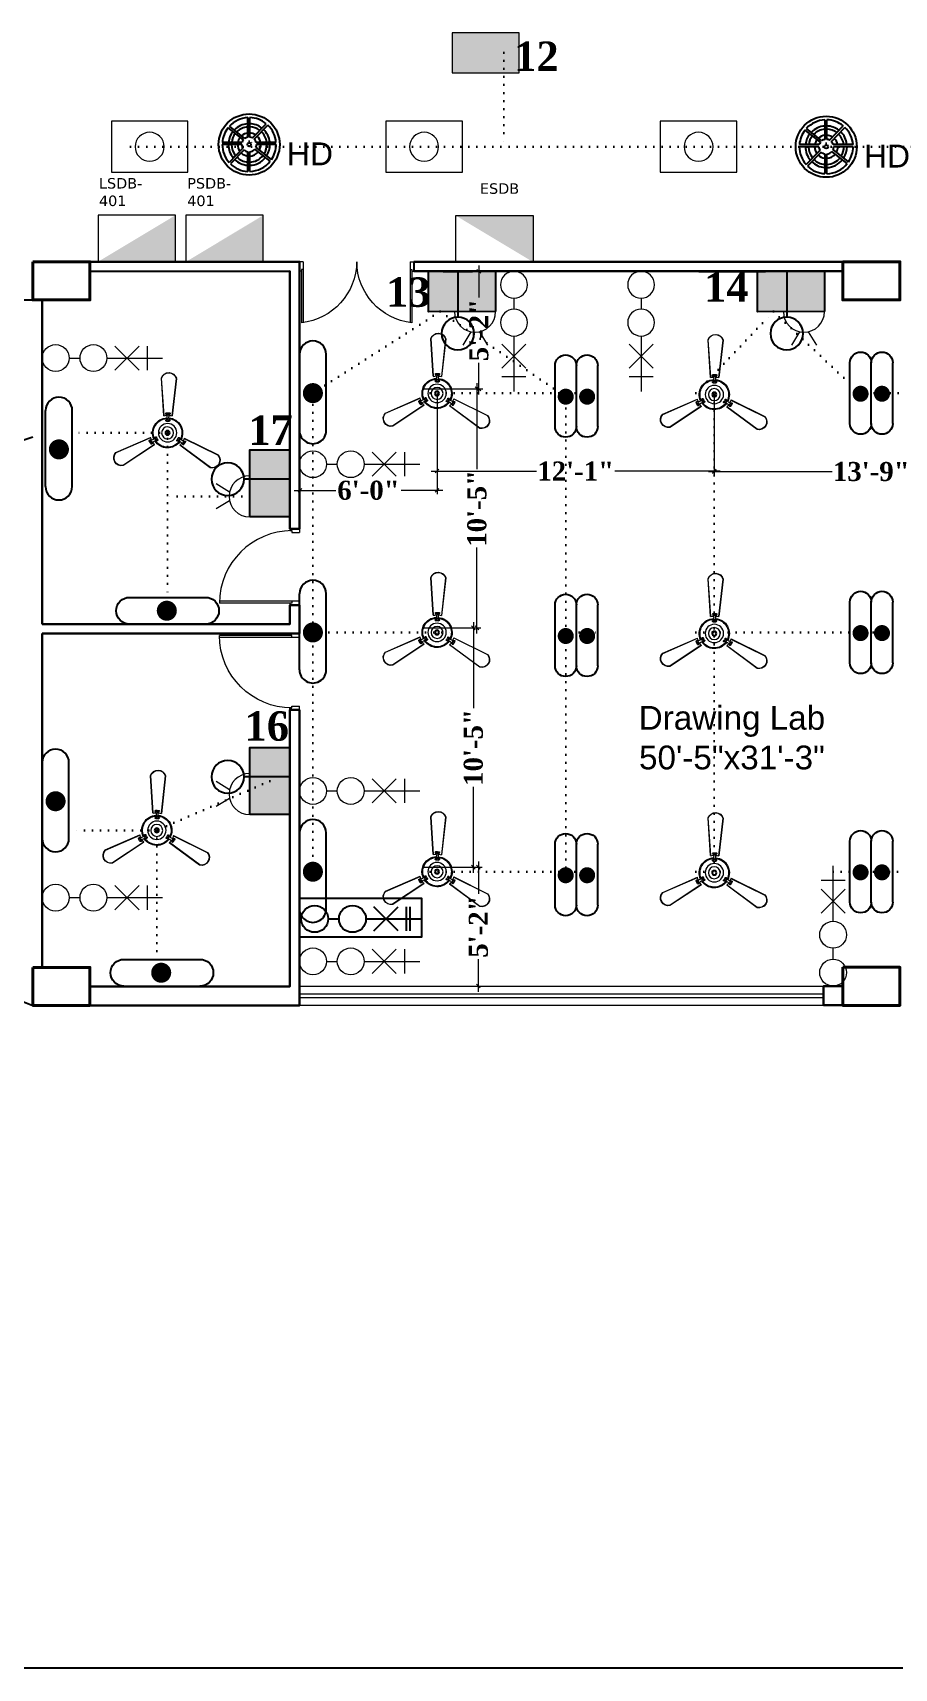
# Model space of a CAD drawing. Header units: inches. Extents: x -12 to 20935469, y -1604 to 24729220.
# Drawn here: x 20825139 to 20825591, y 24653673 to 24654530 of the extents above; entities that cross this region are included whole.
import ezdxf
from ezdxf import colors
from ezdxf.entities.mleader import LeaderData, LeaderLine
from ezdxf.math import Vec2, Vec3

# ---------------------------------------------------------------- set-up
doc = ezdxf.new("R2010")
doc.units = ezdxf.units.IN
doc.header["$LTSCALE"] = 0.03
doc.header["$MEASUREMENT"] = 0
doc.header["$PDMODE"] = 32
doc.header["$PDSIZE"] = 15
doc.linetypes.add('ACAD_ISO02W100', pattern=[15, 12, -3])
doc.linetypes.add('DOT', pattern=[0.25, 0, -0.25])
for name, color, linetype, lineweight in [('0-elect.fixture-3 fan', 200, 'Continuous', 20), ('2', 7, 'Continuous', 9), ('CL BOX', 90, 'ACAD_ISO02W100', 0), ('column', 1, 'Continuous', 40), ('Dimiention', 75, 'Continuous', 18), ('Door', 7, 'Continuous', 18), ('DOUBLE LIGHT', 210, 'Continuous', 0), ('E-CF', 4, 'Continuous', 30), ('line', 7, 'Continuous', 9), ('Main Wall', 7, 'Continuous', 30), ('TU TEXT', 251, 'Continuous', 13), ('wind.', 150, 'Continuous', 20)]:
    doc.layers.add(name, color=color, linetype=linetype, lineweight=lineweight)
for name, color, linetype in [('ac 3p', 112, 'Continuous'), ('DIM TEXT 2025', 7, 'Continuous'), ('FUR', 251, 'Continuous'), ('H', 154, 'Continuous'), ('heat detactor', 8, 'Continuous'), ('QP TEX', 7, 'Continuous'), ('SB TEXT', 215, 'DOT'), ('TEXT', 7, 'Continuous'), ('w', 188, 'DOT')]:
    doc.layers.add(name, color=color, linetype=linetype)
doc.styles.add('2', font='swisscl.ttf')
doc.styles.add('RomanS', font='arial.ttf', dxfattribs={"height": 12})
doc.styles.get("Standard").update_dxf_attribs({"font": 'timesbd.ttf'})
doc.dimstyles.new('Standard 8', dxfattribs={"dimtxt": 7, "dimasz": 2, "dimexe": 2, "dimexo": 2, "dimgap": 2, "dimtad": 0, "dimdec": 0, "dimzin": 3, "dimdsep": 46, "dimlunit": 4, "dimtxsty": 'Standard', "dimblk": 'OBLIQUE', "dimcen": 3, "dimdle": 3, "dimclrd": 256, "dimclre": 256, "dimclrt": 256, "dimadec": 0, "dimazin": 0, "dimtfac": 1, "dimtdec": 0, "dimtix": 1, "dimtofl": 0, "dimtmove": 0, "dimatfit": 0, "dimldrblk": 'OBLIQUE', "dimfxl": 1, "dimtolj": 1, "dimtzin": 0, "dimlwd": -1, "dimlwe": -1, "dimarcsym": 0})

# ---------------------------------------------------------------- blocks, each defined once
blk = doc.blocks.new('A$C36295410')
at = {"layer": 'Door'}
for p, q in [((1, 4), (1, 32)), ((2, 0), (2, 31.98)), ((58, 0), (58, 31.98)), ((59, 4), (59, 32)), ((1, 5), (0, 5)), ((2, 4), (1, 4)), ((58, 4), (59, 4)), ((59, 5), (60, 5)), ((2, 0), (0, 0)), ((58, 0), (60, 0))]:
    blk.add_line(p, q, dxfattribs=at)
for centre, start, end in [((-2.53, -0.34), 0.59063, 83.77826), ((62.53, -0.34), 96.22174, 179.40937)]:
    blk.add_arc(centre, 32.53, start, end, dxfattribs=at)
blk = doc.blocks.new('$D40')
at = {"layer": 'Door'}
for p, q in [((1, 4), (1, 42)), ((2, 0), (2, 41.99)), ((1, 5), (0, 5)), ((2, 0), (0, 0)), ((2, 4), (1, 4)), ((39, 4), (38, 4)), ((38, 4), (38, 0)), ((40, 0), (38, 0)), ((40, 5), (38.99, 5)), ((39, 5), (39, 4))]:
    blk.add_line(p, q, dxfattribs=at)
blk.add_arc((1, 4), 38, 0, 90, dxfattribs=at)
blk = doc.blocks.new('_Oblique')
at = {"color": 0, "linetype": 'ByBlock', "lineweight": -2}
blk.add_line((-0.5, -0.5), (0.5, 0.5), dxfattribs=at)
blk = doc.blocks.new('*D141')
at = {"layer": 'Defpoints', "color": 0, "transparency": 16777216}
for p in [(20825497.01, 24654340.5), (20825661.74, 24654340.5), (20825497.01, 24654300.11)]:
    blk.add_point(p, dxfattribs=at)
at = {"layer": 'DIM TEXT 2025', "lineweight": 0, "transparency": 16777216}
for p, q in [((20825497.01, 24654340.5), (20825497.01, 24654298.11)), ((20825661.74, 24654340.5), (20825661.74, 24654298.11)), ((20825494.01, 24654300.11), (20825558.79, 24654300.11)), ((20825664.74, 24654300.11), (20825599.95, 24654300.11))]:
    blk.add_line(p, q, dxfattribs=at)
at = {"layer": 'DIM TEXT 2025', "lineweight": 0, "transparency": 16777216, "xscale": 2, "yscale": 2, "zscale": 2, "rotation": 180}
blk.add_blockref('_Oblique', (20825497.01, 24654300.11), dxfattribs=at)
at = {"layer": 'DIM TEXT 2025', "lineweight": 0, "transparency": 16777216, "xscale": 2, "yscale": 2, "zscale": 2}
blk.add_blockref('_Oblique', (20825661.74, 24654300.11), dxfattribs=at)
at = {"layer": 'DIM TEXT 2025', "lineweight": 0, "transparency": 16777216, "insert": (20825579.37, 24654300.11), "char_height": 10, "attachment_point": 5}
blk.add_mtext('\\A1;13\'-9"', dxfattribs=at)
blk = doc.blocks.new('*D142')
at = {"layer": 'Defpoints', "color": 0, "transparency": 16777216}
for p in [(20825351.53, 24654341.09), (20825497.01, 24654340.5), (20825351.53, 24654300.4)]:
    blk.add_point(p, dxfattribs=at)
at = {"layer": 'DIM TEXT 2025', "lineweight": 0, "transparency": 16777216}
for p, q in [((20825351.53, 24654341.09), (20825351.53, 24654298.4)), ((20825497.01, 24654340.5), (20825497.01, 24654298.4)), ((20825348.53, 24654300.4), (20825403.69, 24654300.4)), ((20825500.01, 24654300.4), (20825444.85, 24654300.4))]:
    blk.add_line(p, q, dxfattribs=at)
at = {"layer": 'DIM TEXT 2025', "lineweight": 0, "transparency": 16777216, "xscale": 2, "yscale": 2, "zscale": 2, "rotation": 180}
blk.add_blockref('_Oblique', (20825351.53, 24654300.4), dxfattribs=at)
at = {"layer": 'DIM TEXT 2025', "lineweight": 0, "transparency": 16777216, "xscale": 2, "yscale": 2, "zscale": 2}
blk.add_blockref('_Oblique', (20825497.01, 24654300.4), dxfattribs=at)
at = {"layer": 'DIM TEXT 2025', "lineweight": 0, "transparency": 16777216, "insert": (20825424.27, 24654300.4), "char_height": 10, "attachment_point": 5}
blk.add_mtext('\\A1;12\'-1"', dxfattribs=at)
blk = doc.blocks.new('*D143')
at = {"layer": 'Defpoints', "color": 0, "transparency": 16777216}
for p in [(20825279.58, 24654343.51), (20825351.53, 24654341.09), (20825279.58, 24654290.27)]:
    blk.add_point(p, dxfattribs=at)
at = {"layer": 'DIM TEXT 2025', "lineweight": 0, "transparency": 16777216}
for p, q in [((20825279.58, 24654343.51), (20825279.58, 24654288.27)), ((20825351.53, 24654341.09), (20825351.53, 24654288.27)), ((20825276.58, 24654290.27), (20825298.47, 24654290.27)), ((20825354.53, 24654290.27), (20825332.65, 24654290.27))]:
    blk.add_line(p, q, dxfattribs=at)
at = {"layer": 'DIM TEXT 2025', "lineweight": 0, "transparency": 16777216, "xscale": 2, "yscale": 2, "zscale": 2, "rotation": 180}
blk.add_blockref('_Oblique', (20825279.58, 24654290.27), dxfattribs=at)
at = {"layer": 'DIM TEXT 2025', "lineweight": 0, "transparency": 16777216, "xscale": 2, "yscale": 2, "zscale": 2}
blk.add_blockref('_Oblique', (20825351.53, 24654290.27), dxfattribs=at)
at = {"layer": 'DIM TEXT 2025', "lineweight": 0, "transparency": 16777216, "insert": (20825315.56, 24654290.27), "char_height": 10, "attachment_point": 5}
blk.add_mtext('\\A1;6\'-0"', dxfattribs=at)
blk = doc.blocks.new('*D188')
at = {"layer": 'Defpoints', "color": 0, "transparency": 16777216}
for p in [(20825344.37, 24654343.51), (20825344.37, 24654218.19), (20825372.46, 24654218.19)]:
    blk.add_point(p, dxfattribs=at)
at = {"layer": 'DIM TEXT 2025', "lineweight": 0, "transparency": 16777216}
for p, q in [((20825372.46, 24654346.51), (20825372.46, 24654301.43)), ((20825344.37, 24654343.51), (20825374.46, 24654343.51)), ((20825372.46, 24654215.19), (20825372.46, 24654260.27)), ((20825344.37, 24654218.19), (20825374.46, 24654218.19))]:
    blk.add_line(p, q, dxfattribs=at)
at = {"layer": 'DIM TEXT 2025', "lineweight": 0, "transparency": 16777216, "xscale": 2, "yscale": 2, "zscale": 2}
for p, rotation in [((20825372.46, 24654343.51), 90), ((20825372.46, 24654218.19), 270)]:
    blk.add_blockref('_Oblique', p, dxfattribs=dict(at, rotation=rotation))
at = {"layer": 'DIM TEXT 2025', "lineweight": 0, "transparency": 16777216, "insert": (20825372.46, 24654280.85), "char_height": 10, "attachment_point": 5, "rotation": 90}
blk.add_mtext('\\A1;10\'-5"', dxfattribs=at)
blk = doc.blocks.new('*D189')
at = {"layer": 'Defpoints', "color": 0, "transparency": 16777216}
for p in [(20825344.37, 24654218.19), (20825344.37, 24654092.71), (20825370.6, 24654092.71)]:
    blk.add_point(p, dxfattribs=at)
at = {"layer": 'DIM TEXT 2025', "lineweight": 0, "transparency": 16777216}
for p, q in [((20825344.37, 24654218.19), (20825372.6, 24654218.19)), ((20825370.6, 24654221.19), (20825370.6, 24654176.03)), ((20825370.6, 24654089.71), (20825370.6, 24654134.87)), ((20825344.37, 24654092.71), (20825372.6, 24654092.71))]:
    blk.add_line(p, q, dxfattribs=at)
at = {"layer": 'DIM TEXT 2025', "lineweight": 0, "transparency": 16777216, "xscale": 2, "yscale": 2, "zscale": 2}
for p, rotation in [((20825370.6, 24654218.19), 90), ((20825370.6, 24654092.71), 270)]:
    blk.add_blockref('_Oblique', p, dxfattribs=dict(at, rotation=rotation))
at = {"layer": 'DIM TEXT 2025', "lineweight": 0, "transparency": 16777216, "insert": (20825370.6, 24654155.45), "char_height": 10, "attachment_point": 5, "rotation": 90}
blk.add_mtext('\\A1;10\'-5"', dxfattribs=at)
blk = doc.blocks.new('*D190')
at = {"layer": 'Defpoints', "color": 0, "transparency": 16777216}
for p in [(20825344.37, 24654092.71), (20825344.37, 24654030.33), (20825373.24, 24654030.33)]:
    blk.add_point(p, dxfattribs=at)
at = {"layer": 'DIM TEXT 2025', "lineweight": 0, "transparency": 16777216}
for p, q in [((20825344.37, 24654092.71), (20825375.24, 24654092.71)), ((20825373.24, 24654095.71), (20825373.24, 24654078.64)), ((20825373.24, 24654027.33), (20825373.24, 24654044.4)), ((20825344.37, 24654030.33), (20825375.24, 24654030.33))]:
    blk.add_line(p, q, dxfattribs=at)
at = {"layer": 'DIM TEXT 2025', "lineweight": 0, "transparency": 16777216, "xscale": 2, "yscale": 2, "zscale": 2}
for p, rotation in [((20825373.24, 24654092.71), 90), ((20825373.24, 24654030.33), 270)]:
    blk.add_blockref('_Oblique', p, dxfattribs=dict(at, rotation=rotation))
at = {"layer": 'DIM TEXT 2025', "lineweight": 0, "transparency": 16777216, "insert": (20825373.24, 24654061.52), "char_height": 10, "attachment_point": 5, "rotation": 90}
blk.add_mtext('\\A1;5\'-2"', dxfattribs=at)
blk = doc.blocks.new('*D191')
at = {"layer": 'Defpoints', "color": 0, "transparency": 16777216}
for p in [(20825344.37, 24654405.15), (20825373.47, 24654405.15), (20825344.37, 24654343.51)]:
    blk.add_point(p, dxfattribs=at)
at = {"layer": 'DIM TEXT 2025', "lineweight": 0, "transparency": 16777216}
for p, q in [((20825344.37, 24654405.15), (20825375.47, 24654405.15)), ((20825373.47, 24654408.15), (20825373.47, 24654391.44)), ((20825373.47, 24654340.51), (20825373.47, 24654357.21)), ((20825344.37, 24654343.51), (20825375.47, 24654343.51))]:
    blk.add_line(p, q, dxfattribs=at)
at = {"layer": 'DIM TEXT 2025', "lineweight": 0, "transparency": 16777216, "xscale": 2, "yscale": 2, "zscale": 2}
for p, rotation in [((20825373.47, 24654405.15), 90), ((20825373.47, 24654343.51), 270)]:
    blk.add_blockref('_Oblique', p, dxfattribs=dict(at, rotation=rotation))
at = {"layer": 'DIM TEXT 2025', "lineweight": 0, "transparency": 16777216, "insert": (20825373.47, 24654374.33), "char_height": 10, "attachment_point": 5, "rotation": 90}
blk.add_mtext('\\A1;5\'-2"', dxfattribs=at)
blk = doc.blocks.new('gy')
at = {"layer": 'Dimiention', "color": 18, "ltscale": 50, "true_color": 0x000000}
for p, q in [((3543686.26, 5183217.13), (3543686.26, 5183211.14)), ((3543688.4, 5183217.13), (3543694.39, 5183211.14)), ((3543694.39, 5183217.13), (3543688.4, 5183211.14)), ((3543696.38, 5183214.14), (3543682.58, 5183214.14)), ((3543705.77, 5183214.14), (3543703.06, 5183214.14))]:
    blk.add_line(p, q, dxfattribs=at)
for centre in [(3543699.72, 5183214.14), (3543709.11, 5183214.14)]:
    blk.add_circle(centre, 3.34, dxfattribs=at)
blk = doc.blocks.new('E-CF')
at = {"layer": '0-elect.fixture-3 fan', "color": 230, "linetype": 'ByBlock', "lineweight": 13, "ltscale": 5}
for p, q in [((-1.45, 6.53), (-2.38, 20.87)), ((-1.35, 6.55), (-2.29, 20.85)), ((3.24, 20.73), (1.65, 6.48)), ((3.34, 20.73), (1.74, 6.45)), ((-19.63, -7.46), (-6.46, -1.71)), ((-19.57, -7.54), (-6.43, -1.8)), ((-4.99, -4.44), (-16.92, -12.4)), ((-4.93, -4.51), (-16.88, -12.49)), ((16.28, -13.26), (4.71, -4.73)), ((16.32, -13.17), (4.78, -4.66)), ((6.34, -2.1), (19.2, -8.44)), ((6.37, -2.01), (19.25, -8.36))]:
    blk.add_line(p, q, dxfattribs=at)
at = {"layer": '0-elect.fixture-3 fan', "color": 232, "linetype": 'ByBlock', "lineweight": 13, "ltscale": 5}
for p, q in [((-0.33, 6.68), (-0.62, 7.28)), ((-0.29, 7.46), (-0.15, 7.2)), ((-0.02, 6.87), (0.23, 7.01)), ((0.48, 7.43), (0.62, 7.18)), ((0.63, 6.66), (0.96, 7.25)), ((-0.35, 5.43), (-0.66, 4.81)), ((-0.35, 4.97), (-0.22, 4.72)), ((0.04, 5.2), (0.29, 5.33)), ((0.42, 4.9), (0.56, 4.65)), ((0.6, 5.41), (0.87, 4.78)), ((-6.08, -2.77), (-6.75, -2.79)), ((-6.68, -3.29), (-6.53, -3.05)), ((-6.31, -3.97), (-6.16, -3.73)), ((-5.94, -3.44), (-6.18, -3.29)), ((-5.62, -3.61), (-6, -4.17)), ((-4.99, -2.18), (-4.57, -1.62)), ((-4.52, -2.55), (-4.76, -2.41)), ((-4.53, -3.01), (-3.84, -2.97)), ((-4.46, -2.08), (-4.31, -1.83)), ((-4.13, -2.78), (-3.98, -2.54)), ((4.38, -3.22), (3.69, -3.14)), ((4.03, -2.81), (3.74, -2.8)), ((4.47, -2.17), (4.18, -2.17)), ((4.47, -2.63), (4.47, -2.91)), ((4.87, -2.41), (4.49, -1.83)), ((5.44, -3.87), (5.79, -4.45)), ((6.19, -4.13), (5.9, -4.12)), ((5.94, -3.05), (6.61, -3.1)), ((5.95, -3.42), (5.94, -3.7)), ((6.6, -3.47), (6.31, -3.46))]:
    blk.add_line(p, q, dxfattribs=at)
at = {"layer": '0-elect.fixture-3 fan', "color": 5, "lineweight": 13}
blk.add_line((0, 0), (0, 0), dxfattribs=at)
at = {"layer": '0-elect.fixture-3 fan', "color": 230, "linetype": 'ByBlock', "lineweight": 13, "ltscale": 5, "extrusion": (0, 0, -1)}
for centre, major_axis, start_param, end_param in [((0.46, 19.91), (-2.12, 2.12), 5.823867, 8.359631), ((0.46, 19.91), (-2.05, 2.05), 5.830329, 8.353169), ((0, 0), (4.72, 4.72), -1.003222, -0.833722), ((0, 0), (4.72, 4.72), -0.690743, -0.521244), ((0, 0), (-4.05, 4.05), 5.068563, 7.021343), ((0, 0), (-3.85, 3.85), 5.085186, 7.003917), ((0, 0), (-4.05, 4.05), 0.879773, 2.832553), ((0, 0), (-3.85, 3.85), 0.896396, 2.815126), ((0, 0), (-4.72, 4.72), 5.068843, 5.238343), ((0, 0), (4.72, 4.72), 3.185569, 3.355068), ((0, 0), (4.05, 4.05), 1.403372, 3.356151), ((0, 0), (-3.85, 3.85), 2.990791, 4.909522), ((0, 0), (4.72, 4.72), 1.403652, 1.573151), ((0, 0), (-4.72, 4.72), 2.66197, 2.831469), ((-17.47, -9.55), (-2.12, 2.12), 3.729471, 6.265236), ((-17.47, -9.55), (-2.05, 2.05), 3.735934, 6.258773), ((17, -10.35), (-2.12, 2.12), 1.635076, 4.170841), ((17, -10.35), (2.05, 2.05), 0.070743, 2.593582)]:
    blk.add_ellipse(centre, major_axis=major_axis, ratio=1, start_param=start_param, end_param=end_param, dxfattribs=at)
at = {"layer": '0-elect.fixture-3 fan', "color": 232, "linetype": 'ByBlock', "lineweight": 13, "ltscale": 5, "extrusion": (0, 0, -1)}
for centre, major_axis, start_param, end_param in [((-0.41, 7.39), (-0.169, 0.169), 5.038692, 7.013305), ((0, 0), (5.4, 5.4), -0.840677, -0.683789), ((-0.22, 7.33), (0.101, 0.101), 3.926991, 10.210176), ((-2.18, 6.1), (-1.37, 1.37), 2.052913, 2.705807), ((0.11, 6.94), (0.101, 0.101), 3.926991, 10.210176), ((0.55, 7.31), (0.101, 0.101), 3.926991, 10.210176), ((2.58, 5.99), (1.46, 1.46), 3.643048, 4.257264), ((0.75, 7.36), (-0.169, 0.169), 0.887007, 2.86162), ((-0.44, 4.71), (0.169, 0.169), 2.26283, 4.381754), ((-0.28, 4.84), (0.101, 0.101), 3.926991, 10.210176), ((0, 0), (3.17, 3.17), -0.878763, -0.645703), ((0.17, 5.27), (0.101, 0.101), 3.926991, 10.210176), ((0.49, 4.78), (0.101, 0.101), 3.926991, 10.210176), ((0.66, 4.68), (0.169, 0.169), 0.376965, 2.49589), ((-6.75, -3.02), (0.169, 0.169), 3.505001, 5.479614), ((0, 0), (-5.4, 5.4), 4.91891, 5.075797), ((-6.6, -3.17), (0.101, 0.101), 3.926991, 10.210176), ((-6.19, -4.04), (0.169, 0.169), 1.373501, 3.348114), ((-6.24, -3.85), (0.101, 0.101), 3.926991, 10.210176), ((-6.06, -3.36), (0.101, 0.101), 3.926991, 10.210176), ((-6.47, -0.75), (1.46, 1.46), 1.548653, 2.162869), ((-4.19, -4.93), (-1.37, 1.37), 6.241703, 6.894597), ((-4.64, -2.48), (-0.101, 0.101), 5.497787, 11.780972), ((-4.38, -1.76), (-0.169, 0.169), 6.136552, 8.255476), ((-4.38, -1.96), (-0.101, 0.101), 5.497787, 11.780972), ((-4.05, -2.66), (0.101, 0.101), 3.926991, 10.210176), ((0, 0), (-3.17, 3.17), 4.880824, 5.113884), ((-3.86, -2.73), (0.169, 0.169), 0.168435, 2.287359), ((3.72, -2.9), (0.169, 0.169), 2.471361, 4.590285), ((0, 0), (-3.17, 3.17), 2.786429, 3.019489), ((3.89, -2.81), (0.101, 0.101), 3.926991, 10.210176), ((4.29, -1.97), (-0.169, 0.169), 5.928021, 8.046946), ((4.33, -2.17), (0.101, 0.101), 3.926991, 10.210176), ((4.47, -2.77), (0.101, 0.101), 3.926991, 10.210176), ((3.89, -5.22), (-1.46, 1.46), 1.025054, 1.63927), ((6.36, -1.16), (1.37, 1.37), 2.576511, 3.229406), ((6, -4.32), (-0.169, 0.169), 2.981402, 4.956015), ((5.95, -3.56), (-0.101, 0.101), 5.497787, 11.780972), ((6.05, -4.13), (0.101, 0.101), 3.926991, 10.210176), ((0, 0), (-5.4, 5.4), 2.824515, 2.981402), ((6.45, -3.47), (-0.101, 0.101), 5.497787, 11.780972), ((6.6, -3.33), (-0.169, 0.169), 0.849902, 2.824515)]:
    blk.add_ellipse(centre, major_axis=major_axis, ratio=1, start_param=start_param, end_param=end_param, dxfattribs=at)
at = {"layer": '0-elect.fixture-3 fan', "linetype": 'ByBlock', "lineweight": 13, "ltscale": 5, "extrusion": (0, 0, -1)}
blk.add_ellipse((0.01, 0.03), major_axis=(-2.47, 2.47), ratio=1, start_param=5.497787, end_param=11.780972, dxfattribs=at)
at = {"layer": '0-elect.fixture-3 fan', "color": 200, "linetype": 'ByBlock', "lineweight": 13, "ltscale": 5, "extrusion": (0, 0, -1)}
blk.add_ellipse((0, 0), major_axis=(-1.61, 1.61), ratio=1, start_param=5.497787, end_param=11.780972, dxfattribs=at)
at = {"layer": '0-elect.fixture-3 fan', "color": 190, "linetype": 'ByBlock', "lineweight": 13, "ltscale": 5, "extrusion": (0, 0, -1)}
for major_axis, start_param, end_param in [((0.666, 0.666), 3.926991, 10.210176), ((-0.461, 0.461), 5.497787, 11.780972)]:
    blk.add_ellipse((0, 0), major_axis=major_axis, ratio=1, start_param=start_param, end_param=end_param, dxfattribs=at)
blk = doc.blocks.new('FDDF')
at = {"layer": 'line', "color": 6, "linetype": 'Continuous', "lineweight": 25, "ltscale": 50}
for p, q in [((7351582.6, 3307777.3), (7351582.6, 3307351.8)), ((7351732.3, 3307777.3), (7351732.3, 3307351.8))]:
    blk.add_line(p, q, dxfattribs=at)
at = {"layer": 'line', "color": 6, "linetype": 'Continuous', "lineweight": 40, "ltscale": 50, "const_width": 56.1}
blk.add_lwpolyline([(7351657.4, 3307596.9, 1), (7351657.4, 3307540.8, 1)], format="xyb", close=True, dxfattribs=at)
at = {"layer": 'line', "color": 6, "linetype": 'Continuous', "lineweight": 25, "ltscale": 50}
for centre, start, end in [((7351657.4, 3307777.3), 0, 180), ((7351657.4, 3307351.8), 180, 0)]:
    blk.add_arc(centre, 74.8, start, end, dxfattribs=at)
blk = doc.blocks.new('GGGGTG')
at = {"layer": 'line', "color": 5, "lineweight": -3, "xscale": -0.05365266185709679, "yscale": 0.05365266185709679, "zscale": 0.05365266185709679, "rotation": 270}
for p in [(11622999.06, 1222003.23), (11622999.06, 1221995.2)]:
    blk.add_blockref('FDDF', p, dxfattribs=at)
blk = doc.blocks.new('bulb')
at = {"layer": 'line', "color": 4, "lineweight": 25, "ltscale": 50}
for p, q in [((20823168.7, 24658803.9), (20823168.7, 24658777.6)), ((20823168.7, 24658790.8), (20823209.9, 24658790.8))]:
    blk.add_line(p, q, dxfattribs=at)
blk.add_circle((20823224.6, 24658790.8), 14.7, dxfattribs=at)
blk = doc.blocks.new('fgftrfteter')
at = {"layer": 'Dimiention', "color": 4, "ltscale": 50}
for p, q in [((4580895, 2288123), (4580808, 2288269)), ((4580989, 2288123), (4581076, 2288269)), ((4580720, 2287906), (4581164, 2287906))]:
    blk.add_line(p, q, dxfattribs=at)
blk.add_arc((4580942, 2287906), 222, 0, 180, dxfattribs=at)
blk = doc.blocks.new('2PIN')
at = {"layer": 'H', "true_color": 0x000000, "transparency": 33554567}
h = blk.add_hatch(color=18, dxfattribs=at)
h.dxf.hatch_style = 1
h.paths.add_polyline_path([(20823027, 24658981.2), (20822972.3, 24658981.2), (20822972.3, 24658948.3), (20823027, 24658948.3)])
blk.add_lwpolyline([(20822972.3, 24658981.2), (20823027, 24658981.2), (20823027, 24658948.3), (20822972.3, 24658948.3)], close=True)
at = {"layer": '2', "color": 6, "lineweight": 25, "transparency": 33554648, "xscale": 0.07559514081214198, "yscale": 0.07559514081214198, "zscale": 0.07559514081214198}
blk.add_blockref('fgftrfteter', (20476692.1, 24486026.6), dxfattribs=at)
blk = doc.blocks.new('GGGFGFG')
at = {"layer": 'line', "color": 4, "ltscale": 50}
for p, q in [((7356688.2, 3293208.1), (7357003, 3293208.1)), ((7356688.2, 3292998.4), (7356688.2, 3293208.1)), ((7357003, 3293208.1), (7357003, 3292998.4)), ((7357003, 3292998.4), (7356688.2, 3292998.4))]:
    blk.add_line(p, q, dxfattribs=at)
blk.add_circle((7356845.6, 3293103.2), 59.6, dxfattribs=at)
blk = doc.blocks.new('U7TYT')
at = {"layer": 'Dimiention', "ltscale": 50, "transparency": 33554590}
h = blk.add_hatch(color=253, dxfattribs=at)
h.dxf.hatch_style = 1
h.paths.add_polyline_path([(7347319.5, 3290479.6), (7346977, 3290273.9), (7347319.5, 3290273.9)])
at = {"layer": 'Dimiention', "color": 4, "ltscale": 50}
blk.add_lwpolyline([(7347319.5, 3290273.9), (7347319.5, 3290479.6), (7346977, 3290479.6), (7346977, 3290273.9)], close=True, dxfattribs=at)
blk = doc.blocks.new('JUJUJUKIII')
at = {"layer": 'H', "ltscale": 50, "true_color": 0x999999, "transparency": 33554556}
h = blk.add_hatch(color=253, dxfattribs=at)
h.dxf.hatch_style = 1
h.paths.add_polyline_path([(7363219.9, 3291034.2), (7363425.7, 3291034.2), (7363425.7, 3291376.7), (7363219.9, 3291376.7)])
at = {"layer": 'Dimiention', "color": 4, "ltscale": 50}
blk.add_lwpolyline([(7363219.9, 3291034.2), (7363425.7, 3291034.2), (7363425.7, 3291376.7), (7363219.9, 3291376.7)], close=True, dxfattribs=at)
blk = doc.blocks.new('ac 3p')
at = {"layer": 'ac 3p', "ltscale": 50}
for p, q in [((20827075.99, 24655115.55), (20827063.34, 24655128.19)), ((20827063.34, 24655115.55), (20827075.99, 24655128.19)), ((20827080.5, 24655115.55), (20827080.5, 24655128.19)), ((20827082.29, 24655115.55), (20827082.29, 24655128.19)), ((20827039.31, 24655121.87), (20827045.02, 24655121.87)), ((20827059.14, 24655121.87), (20827088.28, 24655121.87))]:
    blk.add_line(p, q, dxfattribs=at)
at = {"layer": 'ac 3p'}
blk.add_lwpolyline([(20827024.29, 24655132.76), (20827088.25, 24655132.76), (20827088.25, 24655112.25), (20827024.29, 24655112.25)], close=True, dxfattribs=at)
at = {"layer": 'ac 3p', "ltscale": 50}
for centre in [(20827032.25, 24655121.87), (20827052.08, 24655121.87)]:
    blk.add_circle(centre, 7.06, dxfattribs=at)
blk = doc.blocks.new('heat detaCTOR')
for p, q in [((20826804.72, 24664323.99), (20826796.69, 24664330.35)), ((20826805.53, 24664324.77), (20826797.4, 24664331.19)), ((20826806.99, 24664335.71), (20826806.99, 24664325.41)), ((20826808.1, 24664325.48), (20826808.1, 24664335.73)), ((20826809.56, 24664325.06), (20826816.75, 24664332.51)), ((20826810.46, 24664324.4), (20826817.58, 24664331.78)), ((20826803.91, 24664321.62), (20826793.66, 24664321.62)), ((20826804.07, 24664322.73), (20826793.7, 24664322.73)), ((20826819.48, 24664313.72), (20826811.36, 24664320.16)), ((20826821.85, 24664322.73), (20826811.48, 24664322.73)), ((20826821.9, 24664321.62), (20826811.65, 24664321.62)), ((20826804.41, 24664319.72), (20826797.2, 24664312.27)), ((20826805.09, 24664318.84), (20826797.97, 24664311.46)), ((20826806.99, 24664317.83), (20826806.99, 24664307.52)), ((20826808.1, 24664307.5), (20826808.1, 24664317.77)), ((20826818.83, 24664312.83), (20826810.79, 24664319.19))]:
    blk.add_line(p, q)
at = {"layer": 'heat detactor'}
for radius in [16.02, 0.961]:
    blk.add_circle((20826807.78, 24664321.62), radius, dxfattribs=at)
at = {"layer": 'heat detactor', "ltscale": 50}
for radius, start, end in [(14.12, 141.78747, 175.47949), (14.12, 93.18051, 137.28954), (9.26, 95.40816, 134.24025), (14.12, 50.52278, 88.68504), (9.26, 53.66859, 87.7533), (14.12, 4.52051, 46.02441), (14.12, 179.97791, 221.50422), (9.26, 180, 218.35841), (9.26, 141.90716, 172.33086), (6.08, 180, 215.54423), (6.08, 142.0004, 169.51141), (6.08, 97.38665, 131.51755), (3.87, 180, 209.44306), (3.87, 142.20041, 163.36573), (3.87, 101.66393, 125.58928), (1.65, 78.65512, 101.31836), (6.08, 56.48277, 86.93464), (3.87, 62.6166, 85.17626), (1.65, 42.04035, 45.94363), (3.87, 16.63427, 45.98363), (3.87, 337.71284, 0), (6.08, 10.48859, 45.9945), (6.08, 331.78457, 0), (9.26, 7.66914, 45.99957), (9.26, 329.06186, 0), (14.12, 326.01258, 0.02209), (9.26, 226.02742, 264.59184), (6.08, 226.03249, 262.61335), (3.87, 226.04337, 258.33607), (3.87, 274.82374, 321.10171), (6.08, 273.06536, 321.30172), (14.12, 271.31496, 321.51464), (9.26, 272.2467, 321.39496), (14.12, 226.00259, 266.81949)]:
    blk.add_arc((20826807.78, 24664321.62), radius, start, end, dxfattribs=at)
at = {"layer": 'heat detactor'}
for start, end in [(94.58991, 135.36381), (52.50765, 88.09257), (6.50605, 46.00168), (180, 219.51935), (141.8685, 173.49395), (327.93831, 0), (226.02532, 265.41009), (271.90743, 321.43362)]:
    blk.add_arc((20826807.78, 24664321.62), 10.91, start, end, dxfattribs=at)
at = {"insert": (20826827.55, 24664322.73), "char_height": 12, "attachment_point": 1, "style": 'RomanS'}
blk.add_mtext_dynamic_manual_height_columns('HD', width=23.193, gutter_width=60, heights=[0], dxfattribs=at)

msp = doc.modelspace()

# ---------------------------------------------------------------- linework, layer by layer
for p, q in [((20825279.37, 24654410.14), (20825139.37, 24654410.14)), ((20825339.37, 24654410.15), (20825339.37, 24654405.15)), ((20824781.87, 24654390.14), (20825139.37, 24654390.14)), ((20824241.87, 24654380.15), (20825139.37, 24654020.15)), ((20825139.37, 24654318.14), (20824241.87, 24654020.16))]:
    msp.add_line(p, q)
at = {"layer": 'column', "lineweight": 40, "ltscale": 20}
for points in [[(20825139.37, 24654410.14), (20825139.37, 24654390.14), (20825169.37, 24654390.14), (20825169.37, 24654410.14)], [(20825564.37, 24654410.15), (20825564.37, 24654390.15), (20825594.37, 24654390.15), (20825594.37, 24654410.15)], [(20825139.37, 24654040.14), (20825139.37, 24654020.14), (20825169.37, 24654020.14), (20825169.37, 24654040.14)], [(20825564.37, 24654040.15), (20825564.37, 24654020.15), (20825594.37, 24654020.15), (20825594.37, 24654040.15)]]:
    msp.add_lwpolyline(points, close=True, dxfattribs=at)
at = {"layer": 'Defpoints'}
msp.add_lwpolyline([(20823799.35, 24655131.07), (20826238.21, 24655131.07), (20826238.21, 24653672.54), (20823799.35, 24653672.54)], close=True, dxfattribs=at)
at = {"layer": 'Main Wall', "lineweight": 30}
for p, q in [((20825339.37, 24654410.15), (20825564.37, 24654410.15)), ((20825339.37, 24654405.15), (20825564.37, 24654405.15))]:
    msp.add_line(p, q, dxfattribs=at)
for points in [[(20825169.37, 24654410.14), (20825279.37, 24654410.15), (20825279.37, 24654270.15)], [(20825279.37, 24654270.15), (20825274.37, 24654270.15), (20825274.37, 24654405.15), (20825169.37, 24654405.14)], [(20825488.9, 24654410.14), (20825523.9, 24654410.14)], [(20825488.9, 24654405.14), (20825523.9, 24654405.14)], [(20825144.37, 24654390.14), (20825144.37, 24654220.15)], [(20825279.37, 24654230.15), (20825274.37, 24654230.15), (20825274.37, 24654220.15), (20825144.37, 24654220.15)], [(20825279.37, 24654230.15), (20825279.37, 24654215.15)], [(20825279.37, 24654215.15), (20825144.37, 24654215.15)], [(20825144.37, 24654215.15), (20825144.37, 24654040.14)], [(20825279.37, 24654175.15), (20825274.37, 24654175.15), (20825274.37, 24654030.15), (20825169.37, 24654030.15)], [(20825279.37, 24654175.15), (20825279.37, 24654020.15), (20825169.37, 24654020.15)], [(20825564.35, 24654020.33), (20825554.35, 24654020.33), (20825554.35, 24654030.33), (20825564.35, 24654030.33)]]:
    msp.add_lwpolyline(points, dxfattribs=at)
at = {"layer": 'w', "linetype": 'DOT', "lineweight": 30, "ltscale": 550, "transparency": 33554661}
for p, q in [((20825386.55, 24654519.77), (20825386.55, 24654470.48)), ((20825190.73, 24654470.48), (20825920.73, 24654470.48)), ((20825353.11, 24654384), (20825286.38, 24654341.26)), ((20825353.11, 24654384), (20825419.05, 24654339.42)), ((20825487.37, 24654341.26), (20825528.03, 24654384.01)), ((20825528.03, 24654384.01), (20825573.76, 24654340.94)), ((20825286.38, 24654090.08), (20825286.36, 24654341.1)), ((20825286.38, 24654341.26), (20825293.39, 24654341.26)), ((20825343.64, 24654341.26), (20825435.89, 24654341.26)), ((20825419.04, 24654088.24), (20825419.03, 24654339.26)), ((20825497.01, 24654340.35), (20825497.01, 24654089.55)), ((20825568.14, 24654341.26), (20825671.37, 24654341.26)), ((20825210.14, 24654320.44), (20825160.13, 24654320.48)), ((20825210.14, 24654321.54), (20825210.09, 24654234.17)), ((20825253.24, 24654287.12), (20825210.12, 24654287.15)), ((20825286.38, 24654215.75), (20825359.43, 24654215.75)), ((20825413.43, 24654215.75), (20825435.89, 24654215.75)), ((20825487.36, 24654215.75), (20825590.6, 24654215.75)), ((20825263.8, 24654137.81), (20825204.49, 24654111.97)), ((20825204.49, 24654111.97), (20825158.39, 24654111.97)), ((20825204.49, 24654111.97), (20825204.49, 24654044.32)), ((20825286.38, 24654090.28), (20825293.39, 24654090.28)), ((20825343.63, 24654090.28), (20825435.89, 24654090.28)), ((20825487.36, 24654090.28), (20825504.88, 24654090.28)), ((20825559.35, 24654090.28), (20825671.39, 24654090.28))]:
    msp.add_line(p, q, dxfattribs=at)
at = {"layer": 'wind.', "lineweight": 5}
for p, q in [((20825279.37, 24654030.33), (20825554.35, 24654030.33)), ((20825279.37, 24654026.33), (20825554.35, 24654026.33)), ((20825279.37, 24654024.33), (20825554.35, 24654024.33)), ((20825279.37, 24654020.33), (20825554.35, 24654020.33))]:
    msp.add_line(p, q, dxfattribs=at)

# ---------------------------------------------------------------- block references
for name, p, xscale, yscale, zscale, rotation in [('2PIN', (34206192.28, 40515847.69), 0.6429687876420656, 0.6429687876420656, 0.6429687876420656, 180.0278607246424), ('bulb', (35214634.34, 36817448.07), -0.5837749611745893, 0.5837749611745885, 0.5837749611745884, 90.02786090433423), ('2PIN', (34206364.82, 40515847.69), 0.6429687876420656, 0.6429687876420656, 0.6429687876420656, 180.0278607246424), ('bulb', (35214806.87, 36817448.08), -0.5837749611745893, 0.5837749611745885, 0.5837749611745884, 90.02786090433423), ('2PIN', (36680208.46, 11265755.08), 0.6429687876420657, 0.6429687876420657, 0.6429687876420657, 90), ('2PIN', (36680208.46, 11265598.97), 0.6429687876420657, 0.6429687876420657, 0.6429687876420657, 90)]:
    msp.add_blockref(name, p, dxfattribs=dict(xscale=xscale, yscale=yscale, zscale=zscale, rotation=rotation))
at = {"xscale": -0.5837749611745884, "yscale": 0.5837749611745884, "zscale": 0.5837749611745884}
for p in [(32981318.85, 10259111.5), (32981318.85, 10258955.39)]:
    msp.add_blockref('bulb', p, dxfattribs=at)
at = {"layer": 'CL BOX', "color": 5, "transparency": 33554457, "xscale": -0.127552882082143, "yscale": 0.127552882082143, "zscale": 0.127552882082143, "rotation": 359.9998993550784}
for p in [(21763586.86, 24234424.03), (21763730.85, 24234424.03), (21763874.85, 24234424.03)]:
    msp.add_blockref('GGGFGFG', p, dxfattribs=at)
at = {"layer": 'Dimiention', "yscale": 2.112111447955701, "zscale": 2.112111447955701}
for p, xscale, rotation in [((9877962.75, 17169547.95), -2.112111447955701, 270.0007409126659), ((9878029.48, 17169547.96), -2.112111447955701, 270.0007409126659), ((28309860, 35601885.57), 2.112111447955701, 180), ((28309995, 35601829.93), 2.112111447955701, 180), ((28309995, 35601658.58), 2.112111447955701, 180), ((9878033.44, 32138745.96), 2.112111447955701, 270), ((28309860, 35601602.62), 2.112111447955701, 180), ((28309995, 35601569.17), 2.112111447955701, 180)]:
    msp.add_blockref('gy', p, dxfattribs=dict(at, xscale=xscale, rotation=rotation))
at = {"layer": 'Door', "rotation": 90.00000000000001}
msp.add_blockref('$D40', (20825279.37, 24654230.15), dxfattribs=at)
at = {"layer": 'Door', "xscale": -1, "rotation": 90}
msp.add_blockref('$D40', (20825279.37, 24654215.15), dxfattribs=at)
at = {"layer": 'DOUBLE LIGHT', "xscale": 1.398727522837716, "yscale": 1.398727522837716, "zscale": 1.398727522837716, "rotation": 270}
for p in [(18564626.96, 41159967.63), (18564472.25, 41159966.11), (18564472.25, 41159840.6), (18564626.96, 41159842.12), (18564472.25, 41159715.12), (18564626.96, 41159716.65)]:
    msp.add_blockref('GGGGTG', p, dxfattribs=at)
at = {"layer": 'E-CF', "xscale": 1.378879578969062, "yscale": 1.378879578969062, "zscale": 1.378879578969062}
for p, rotation in [((20825351.53, 24654341.09), 0.0001360592681479923), ((20825497.01, 24654340.5), 0.0001360592681479923), ((20825210.14, 24654320.44), 359.9539644438387), ((20825351.53, 24654215.77), 0.0001360592681479923), ((20825497.01, 24654215.19), 0.0001360592681479923), ((20825351.53, 24654090.29), 0.0001360592681479923), ((20825497.01, 24654089.71), 0.0001360592681479923)]:
    msp.add_blockref('E-CF', p, dxfattribs=dict(at, rotation=rotation))
msp.add_blockref('E-CF', (20825204.49, 24654111.97), dxfattribs=at)
at = {"layer": 'FUR', "xscale": -1, "rotation": 180}
msp.add_blockref('A$C36295410', (20825279.37, 24654410.15), dxfattribs=at)
at = {"layer": 'heat detactor'}
for p in [(-1554.83, -9849.97), (-1252.05, -9851.14)]:
    msp.add_blockref('heat detaCTOR', p, dxfattribs=at)
at = {"layer": 'line', "color": 5}
for name, p, xscale, yscale, zscale, rotation in [('JUJUJUKIII', (20487425.91, 25410608.27), 0.1026830631760966, 0.1026830631760966, 0.1026830631760966, 270.0000000060689), ('U7TYT', (19954286.42, 24264370.39), 0.1185378862922786, 0.1185378862922786, 0.1185378862922786, 0.001160903340823514), ('U7TYT', (19954332.56, 24264370.39), 0.1185378862922786, 0.1185378862922786, 0.1185378862922786, 0.001160903340823514), ('U7TYT', (19954474.16, 25044474.12), -0.1185378862922786, 0.1185378862922786, 0.1185378862922786, 179.9988390966592), ('FDDF', (21514111.44, 24964251.08), 0.09369666655797601, 0.09369666655797601, 0.09369666655797601, 180.000136069644), ('FDDF', (21514227.69, 24963666.4), 0.09369666655797602, 0.09369666655797602, 0.09369666655797602, 179.9539644542146), ('FDDF', (21514111.44, 24964125.57), 0.09369666655797601, 0.09369666655797601, 0.09369666655797601, 180.000136069644), ('FDDF', (21135117.92, 25343052.95), -0.09369666655797602, 0.09369666655797602, 0.09369666655797602, 89.9999999779558), ('FDDF', (21513977.17, 24964035.42), 0.09369666655797602, 0.09369666655797602, 0.09369666655797602, 180.0000000103759), ('FDDF', (21514111.44, 24964000.09), 0.09369666655797601, 0.09369666655797601, 0.09369666655797601, 180.000136069644), ('FDDF', (21135114.96, 25342863.1), -0.09369666655797602, 0.09369666655797602, 0.09369666655797602, 89.9999999779558)]:
    msp.add_blockref(name, p, dxfattribs=dict(at, xscale=xscale, yscale=yscale, zscale=zscale, rotation=rotation))
at = {"layer": 'QP TEX'}
msp.add_blockref('ac 3p', (-1744.92, -1056.31), dxfattribs=at)

# ---------------------------------------------------------------- texts
at = {"layer": 'SB TEXT', "char_height": 15.435, "width": 227.4581, "attachment_point": 8, "rotation": 0}
for s, insert in [('12', (20825403.69, 24654510.23)), ('14', (20825503.31, 24654389.19)), ('13', (20825336.53, 24654386.31)), ('17', (20825264.19, 24654314.12)), ('16', (20825262.2, 24654158.75))]:
    msp.add_mtext(s, dxfattribs=dict(at, insert=insert))
at = {"layer": 'TEXT', "color": 30, "lineweight": 5, "ltscale": 20, "insert": (20825506.25, 24654177.23), "char_height": 12.4758, "attachment_point": 2, "style": '2'}
msp.add_mtext_dynamic_manual_height_columns('\\pxsm1,qc;{\\fArial|b0|i0|c0|p34;\\C0;Drawing Lab \\P50\'-5"x31\'-3"}', width=321.4225, gutter_width=0.5, heights=[0], dxfattribs=at)
at = {"layer": 'TU TEXT', "color": 5, "ltscale": 50, "char_height": 5}
for s, insert, attachment_point in [('{\\fVerdana|b0|i0|c0|p34;\\H1.1x;\\C256;LSDB-\\P401}', (20825174.16, 24654439.29), 7), ('{\\fVerdana|b0|i0|c0|p34;\\H1.1x;\\C256;PSDB-\\P401}', (20825220.47, 24654439.29), 7), ('{\\fVerdana|b0|i0|c0|p34;\\H1.1x;\\C256;ESDB}', (20825374.05, 24654451.31), 1)]:
    msp.add_mtext_dynamic_manual_height_columns(s, width=10.0383, gutter_width=0.0112, heights=[0], dxfattribs=dict(at, insert=insert, attachment_point=attachment_point))

# ---------------------------------------------------------------- dimensions: what is measured, and where the dimension line sits
at = {"layer": 'DIM TEXT 2025', "lineweight": 0}
for base, p1, p2, angle, picture, middle in [((20825373.47, 24654405.15), (20825344.37, 24654343.51), (20825344.37, 24654405.15), 90, '*D191', (20825373.47, 24654374.33)), ((20825372.46, 24654218.19), (20825344.37, 24654343.51), (20825344.37, 24654218.19), 90, '*D188', (20825372.46, 24654280.85)), ((20825351.53, 24654300.4), (20825497.01, 24654340.5), (20825351.53, 24654341.09), 180, '*D142', (20825424.27, 24654300.4)), ((20825497.01, 24654300.11), (20825661.74, 24654340.5), (20825497.01, 24654340.5), 180, '*D141', (20825579.37, 24654300.11)), ((20825370.6, 24654092.71), (20825344.37, 24654218.19), (20825344.37, 24654092.71), 90, '*D189', (20825370.6, 24654155.45)), ((20825373.24, 24654030.33), (20825344.37, 24654092.71), (20825344.37, 24654030.33), 90, '*D190', (20825373.24, 24654061.52))]:
    dim = msp.add_linear_dim(base=base, p1=p1, p2=p2, angle=angle, dimstyle='Standard 8', override={"dimtxt": 10, "dimexo": 0, "dimlwd": 0, "dimlwe": 0}, dxfattribs=at)
    dim.commit()
    dim.dimension.update_dxf_attribs({"geometry": picture, "text_midpoint": middle})
dim = msp.add_linear_dim(base=(20825279.58, 24654290.27), p1=(20825351.53, 24654341.09), p2=(20825279.58, 24654343.51), dimstyle='Standard 8', override={"dimtxt": 10, "dimexo": 0, "dimlwd": 0, "dimlwe": 0}, dxfattribs=at)
dim.commit()
dim.dimension.update_dxf_attribs({"geometry": '*D143', "text_midpoint": (20825315.56, 24654290.27)})

# ---------------------------------------------------------------- leaders
at = {"layer": 'TEXT', "lineweight": 5, "ltscale": 20}
ml = msp.add_multileader_mtext('Standard', dxfattribs=at)
ml.set_content('{\\fArial|b0|i0|c0|p34; Fire Duct}', color=256)
ml.set_leader_properties()
ml.build(insert=Vec2(0, 0))
ml.multileader.update_dxf_attribs({"text_right_attachment_type": 6, "dogleg_length": 0.36, "arrow_head_size": 10})
ctx = ml.context
ctx.base_point, ctx.char_height, ctx.arrow_head_size, ctx.landing_gap_size, ctx.plane_origin = Vec3(20824934.64, 24654494.77), 10, 10, 0.09, Vec3(20824912.15, 24654542.62)
ctx.right_attachment = 6
notes = []
notes.append((ctx, [(0, (1, 1, 0), (20824912.15, 24654494.77), (1, 0), 22.49, [(0, [(20824912.15, 24654542.62)], 0, [])])]))
ctx.mtext.insert, ctx.mtext.width, ctx.mtext.defined_height, ctx.mtext.flow_direction = Vec3(20824934.73, 24654499.85), 232.7041, 29.78, 5
for ctx, leaders in notes:
    for number, flags, end, landing, length, lines in leaders:
        leader = LeaderData()
        leader.index, (leader.has_last_leader_line, leader.has_dogleg_vector, leader.attachment_direction) = number, flags
        leader.last_leader_point, leader.dogleg_vector, leader.dogleg_length = Vec3(end), Vec3(landing), length
        for number, points, colour, breaks in lines:
            line = LeaderLine()
            line.index, line.vertices, line.color, line.breaks = number, Vec3.list(points), colors.encode_raw_color(colour), breaks
            leader.lines.append(line)
        ctx.leaders.append(leader)

doc.saveas('drawing.dxf')
